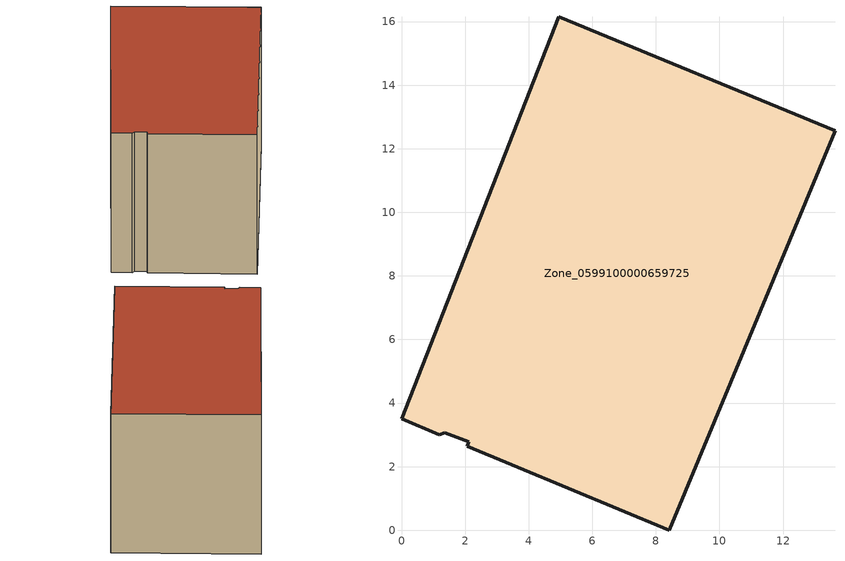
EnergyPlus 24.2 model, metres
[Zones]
Zone_0599100000659725
 floor ground (C_G): 4.94,16.15 13.63,12.57 8.42,0 2.07,2.65 2.12,2.78 1.36,3.07 1.19,3.01 0,3.51 z0
 wall outside (C_F): 13.63,12.57 4.94,16.15 0,3.51 1.19,3.01 1.36,3.07 2.12,2.78 2.07,2.65 8.42,0 13.63,12.57 z0:10.74
 roof outside (C_R): 1.36,3.07 2.12,2.78 2.07,2.65 8.42,0 13.63,12.57 4.94,16.15 0,3.51 1.19,3.01 z10.74
[BUILDING]
Pand.0599100000659725: North Axis=0; Terrain=City; Loads Convergence Tolerance Value=0.04; Temperature Convergence Tolerance Value=0.4; Solar Distribution=FullExterior; Maximum Number of Warmup Days=25; Minimum Number of Warmup Days=1
[Site:Location]
Rotterdam.The.Hague.AP_ZH_NLD Design_Conditions: Latitude=51.96; Longitude=4.45; Time Zone=1; Elevation=-4.5
[SITE:GROUNDTEMPERATURE:BUILDINGSURFACE]
18, 18, 18, 18, 18, 18, 18, 18, 18, 18, 18, 18
[MATERIAL] Thermal Absorptance=0.9; Solar Absorptance=0.7; Visible Absorptance=0.7
Name | Roughness | Thickness | Conductivity | Density | Specific Heat
G.TC.1946 | MediumSmooth | 0.15 | 1 | 540 | 1210
F.TC.1946 | Rough | 0.3 | 0.857143 | 1920 | 840
R.TC.1946 | MediumRough | 0.2 | 0.909091 | 1500 | 1000
[CONSTRUCTION]
C_G: G.TC.1946
C_F: F.TC.1946
C_R: R.TC.1946
[ZONE]
Zone_0599100000659725: Type=1; Multiplier=1; Ceiling Height=Autocalculate; Volume=Autocalculate; Floor Area=autocalculate; Part of Total Floor Area=Yes
[ZONEINFILTRATION:DESIGNFLOWRATE]
Infil_Zone_0599100000659725: Zone or ZoneList or Space or SpaceList=Zone_0599100000659725; Schedule=AlwaysOn; Design Flow Rate Calculation Method=Flow/Area; Flow Rate per Floor Area=0.003; Constant Term Coefficient=1; Temperature Term Coefficient=0; Velocity Term Coefficient=0; Velocity Squared Term Coefficient=0
[HVACTEMPLATE:ZONE:IDEALLOADSAIRSYSTEM]
Zone_0599100000659725: Maximum Heating Supply Air Temperature=50; Minimum Cooling Supply Air Temperature=13; Maximum Heating Supply Air Humidity Ratio=0.0156; Minimum Cooling Supply Air Humidity Ratio=0.0077; Heating Limit=NoLimit; Cooling Limit=NoLimit; Dehumidification Control Type=ConstantSensibleHeatRatio; Cooling Sensible Heat Ratio=0.7; Dehumidification Setpoint=60; Humidification Control Type=None; Humidification Setpoint=30; Outdoor Air Method=None; Outdoor Air Flow Rate per Person=0.00944; Outdoor Air Flow Rate per Zone Floor Area=0; Outdoor Air Flow Rate per Zone=0; Demand Controlled Ventilation Type=None; Outdoor Air Economizer Type=NoEconomizer; Heat Recovery Type=None; Sensible Heat Recovery Effectiveness=0.7; Latent Heat Recovery Effectiveness=0.65
[ZONECONTROL:THERMOSTAT]
ThermostatControl_Zone_0599100000659725: Zone or ZoneList=Zone_0599100000659725; Control Type Schedule=DualSetpointControlType; Control 1=Thermostat_Zone_0599100000659725; Temperature Difference Between Cutout And Setpoint=0
[THERMOSTATSETPOINT:DUALSETPOINT]
Thermostat_Zone_0599100000659725: Heating Setpoint Temperature Schedule=HeatingSetpoint_Zone_0599100000659725; Cooling Setpoint Temperature Schedule=CoolingSetpoint_Zone_0599100000659725
[SCHEDULE:COMPACT]
HeatingSetpoint_Zone_0599100000659725: Through: 12/31, For: AllDays, Until: 24:00, 21
CoolingSetpoint_Zone_0599100000659725: Through: 12/31, For: AllDays, Until: 24:00, 24
DualSetpointControlType: Through: 12/31, For: AllDays, Until: 24:00, 4
AlwaysOn: Through: 12/31, For: AllDays, Until: 24:00, 1
